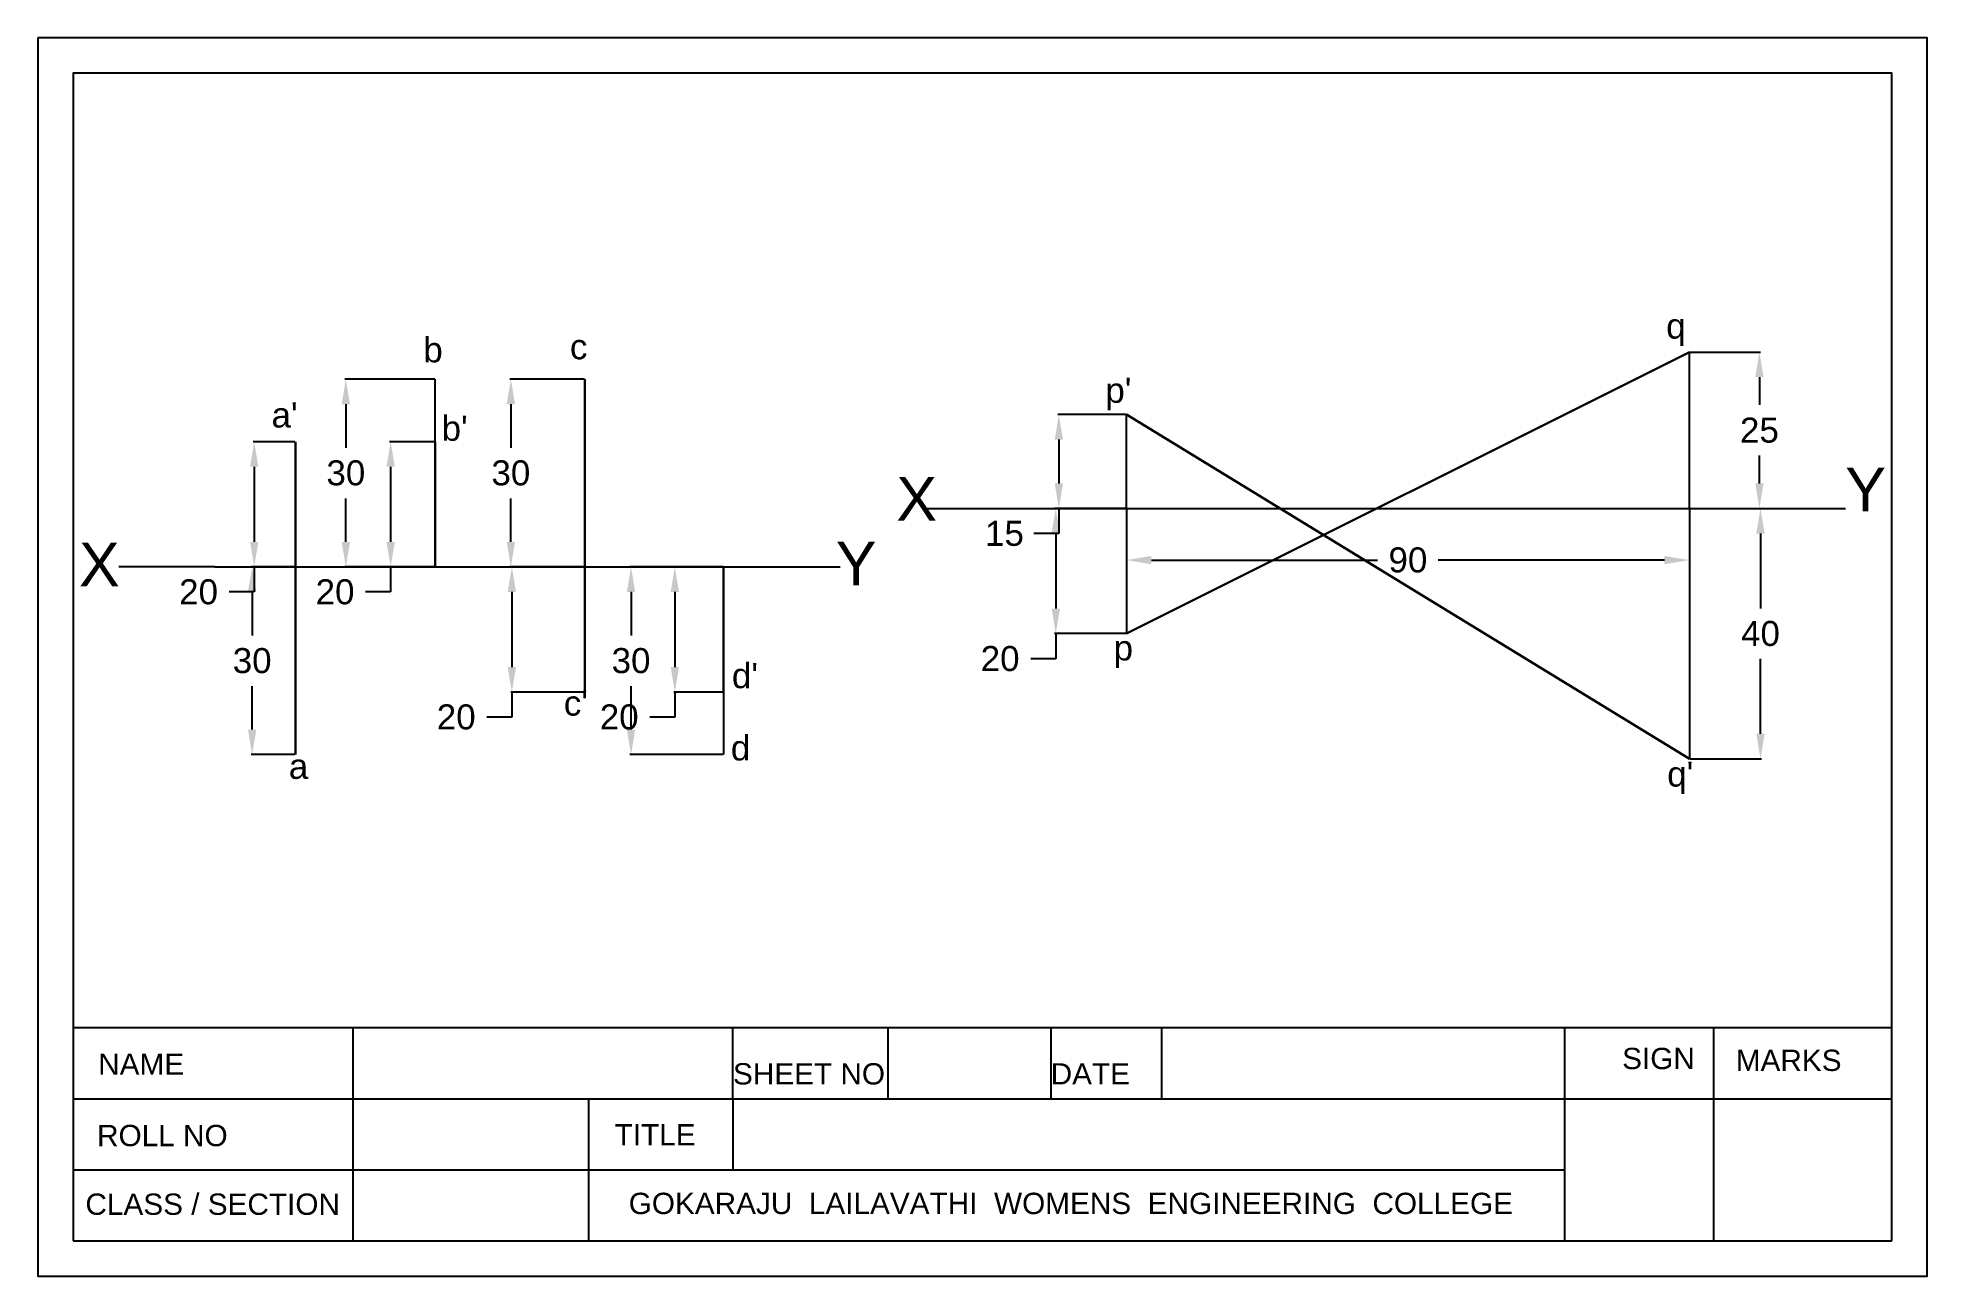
# Model space of a CAD drawing. Header units: millimetres. Extents: x 0 to 266, y 0 to 174.
import ezdxf

# ---------------------------------------------------------------- set-up
doc = ezdxf.new("R2010")
doc.units = ezdxf.units.MM
doc.header["$MEASUREMENT"] = 0
doc.styles.get("Standard").update_dxf_attribs({"font": 'arial.ttf'})
doc.dimstyles.get("Standard").update_dxf_attribs({"dimtxt": 4, "dimasz": 4, "dimexe": 0.18, "dimexo": 0.0625, "dimgap": 2, "dimtad": 0, "dimtih": 1, "dimtoh": 1, "dimdec": 0, "dimzin": 0, "dimdsep": 46, "dimtxsty": 'Standard', "dimcen": 0.09, "dimadec": 0, "dimazin": 0, "dimtfac": 1, "dimtdec": 0, "dimtofl": 0, "dimtmove": 0, "dimatfit": 3, "dimfxl": 1, "dimtolj": 1, "dimtzin": 0, "dimarcsym": 0})

# ---------------------------------------------------------------- blocks, each defined once
blk = doc.blocks.new('*D14')
at = {"color": 0, "lineweight": -2, "transparency": 16777216}
for p, q in [((36.23, 117.51), (30.33, 117.51)), ((30.49, 113.99), (30.49, 103.41)), ((36.23, 99.89), (30.33, 99.89)), ((30.49, 99.89), (30.49, 96.36)), ((30.49, 96.36), (26.96, 96.36))]:
    blk.add_line(p, q, dxfattribs=at)
at = {"color": 0, "transparency": 16777216}
for points in [[(29.9, 113.99), (31.07, 113.99), (30.49, 117.51)], [(29.9, 103.41), (31.07, 103.41), (30.49, 99.89)]]:
    blk.add_solid(points, dxfattribs=at)
at = {"layer": 'Defpoints', "color": 0, "transparency": 16777216}
for p in [(36.29, 117.51), (30.49, 99.89), (36.29, 99.89)]:
    blk.add_point(p, dxfattribs=at)
at = {"color": 0, "transparency": 16777216, "insert": (22.65, 96.36), "char_height": 3.525, "attachment_point": 5}
blk.add_mtext('\\A1;20', dxfattribs=at)
blk = doc.blocks.new('*D15')
at = {"color": 0, "lineweight": -2, "transparency": 16777216}
for p, q in [((36.23, 99.89), (30.04, 99.89)), ((30.2, 96.36), (30.2, 90.23)), ((30.2, 76.98), (30.2, 83.11)), ((36.23, 73.45), (30.04, 73.45))]:
    blk.add_line(p, q, dxfattribs=at)
at = {"color": 0, "transparency": 16777216}
for points in [[(29.61, 96.36), (30.79, 96.36), (30.2, 99.89)], [(29.61, 76.98), (30.79, 76.98), (30.2, 73.45)]]:
    blk.add_solid(points, dxfattribs=at)
at = {"layer": 'Defpoints', "color": 0, "transparency": 16777216}
for p in [(36.29, 99.89), (30.2, 73.45), (36.29, 73.45)]:
    blk.add_point(p, dxfattribs=at)
at = {"color": 0, "transparency": 16777216, "insert": (30.2, 86.67), "char_height": 3.525, "attachment_point": 5}
blk.add_mtext('\\A1;30', dxfattribs=at)
blk = doc.blocks.new('*D16')
at = {"color": 0, "lineweight": -2, "transparency": 16777216}
for p, q in [((55.92, 126.33), (43.24, 126.33)), ((43.4, 122.8), (43.4, 116.67)), ((43.4, 103.41), (43.4, 109.54)), ((55.92, 99.89), (43.24, 99.89))]:
    blk.add_line(p, q, dxfattribs=at)
at = {"color": 0, "transparency": 16777216}
for points in [[(42.81, 122.8), (43.99, 122.8), (43.4, 126.33)], [(42.81, 103.41), (43.99, 103.41), (43.4, 99.89)]]:
    blk.add_solid(points, dxfattribs=at)
at = {"layer": 'Defpoints', "color": 0, "transparency": 16777216}
for p in [(55.97, 126.33), (43.4, 99.89), (55.97, 99.89)]:
    blk.add_point(p, dxfattribs=at)
at = {"color": 0, "transparency": 16777216, "insert": (43.4, 113.11), "char_height": 3.525, "attachment_point": 5}
blk.add_mtext('\\A1;30', dxfattribs=at)
blk = doc.blocks.new('*D17')
at = {"color": 0, "lineweight": -2, "transparency": 16777216}
for p, q in [((55.92, 117.51), (49.56, 117.51)), ((49.71, 113.99), (49.71, 103.41)), ((55.92, 99.89), (49.56, 99.89)), ((49.71, 99.89), (49.71, 96.36)), ((49.71, 96.36), (46.19, 96.36))]:
    blk.add_line(p, q, dxfattribs=at)
at = {"color": 0, "transparency": 16777216}
for points in [[(49.13, 113.99), (50.3, 113.99), (49.71, 117.51)], [(49.13, 103.41), (50.3, 103.41), (49.71, 99.89)]]:
    blk.add_solid(points, dxfattribs=at)
at = {"layer": 'Defpoints', "color": 0, "transparency": 16777216}
for p in [(55.97, 117.51), (49.71, 99.89), (55.97, 99.89)]:
    blk.add_point(p, dxfattribs=at)
at = {"color": 0, "transparency": 16777216, "insert": (41.88, 96.36), "char_height": 3.525, "attachment_point": 5}
blk.add_mtext('\\A1;20', dxfattribs=at)
blk = doc.blocks.new('*D18')
at = {"color": 0, "lineweight": -2, "transparency": 16777216}
for p, q in [((77.04, 126.33), (66.49, 126.33)), ((66.65, 122.8), (66.65, 116.67)), ((66.65, 103.41), (66.65, 109.54)), ((77.04, 99.89), (66.49, 99.89))]:
    blk.add_line(p, q, dxfattribs=at)
at = {"color": 0, "transparency": 16777216}
for points in [[(66.06, 122.8), (67.23, 122.8), (66.65, 126.33)], [(66.06, 103.41), (67.23, 103.41), (66.65, 99.89)]]:
    blk.add_solid(points, dxfattribs=at)
at = {"layer": 'Defpoints', "color": 0, "transparency": 16777216}
for p in [(77.09, 126.33), (66.65, 99.89), (77.09, 99.89)]:
    blk.add_point(p, dxfattribs=at)
at = {"color": 0, "transparency": 16777216, "insert": (66.65, 113.11), "char_height": 3.525, "attachment_point": 5}
blk.add_mtext('\\A1;30', dxfattribs=at)
blk = doc.blocks.new('*D19')
at = {"color": 0, "lineweight": -2, "transparency": 16777216}
for p, q in [((77.04, 99.89), (66.63, 99.89)), ((66.79, 96.36), (66.79, 85.79)), ((77.04, 82.26), (66.63, 82.26)), ((66.79, 82.26), (66.79, 78.74)), ((66.79, 78.74), (63.27, 78.74))]:
    blk.add_line(p, q, dxfattribs=at)
at = {"color": 0, "transparency": 16777216}
for points in [[(66.2, 96.36), (67.38, 96.36), (66.79, 99.89)], [(66.2, 85.79), (67.38, 85.79), (66.79, 82.26)]]:
    blk.add_solid(points, dxfattribs=at)
at = {"layer": 'Defpoints', "color": 0, "transparency": 16777216}
for p in [(77.09, 99.89), (66.79, 82.26), (77.09, 82.26)]:
    blk.add_point(p, dxfattribs=at)
at = {"color": 0, "transparency": 16777216, "insert": (58.95, 78.74), "char_height": 3.525, "attachment_point": 5}
blk.add_mtext('\\A1;20', dxfattribs=at)
blk = doc.blocks.new('*D20')
at = {"color": 0, "lineweight": -2, "transparency": 16777216}
for p, q in [((96.55, 99.89), (83.42, 99.89)), ((83.58, 96.36), (83.58, 90.23)), ((83.58, 76.98), (83.58, 83.11)), ((96.55, 73.45), (83.42, 73.45))]:
    blk.add_line(p, q, dxfattribs=at)
at = {"color": 0, "transparency": 16777216}
for points in [[(82.99, 96.36), (84.17, 96.36), (83.58, 99.89)], [(82.99, 76.98), (84.17, 76.98), (83.58, 73.45)]]:
    blk.add_solid(points, dxfattribs=at)
at = {"layer": 'Defpoints', "color": 0, "transparency": 16777216}
for p in [(96.61, 99.89), (83.58, 73.45), (96.61, 73.45)]:
    blk.add_point(p, dxfattribs=at)
at = {"color": 0, "transparency": 16777216, "insert": (83.58, 86.67), "char_height": 3.525, "attachment_point": 5}
blk.add_mtext('\\A1;30', dxfattribs=at)
blk = doc.blocks.new('*D21')
at = {"color": 0, "lineweight": -2, "transparency": 16777216}
for p, q in [((96.55, 99.89), (89.59, 99.89)), ((89.75, 96.36), (89.75, 85.79)), ((96.55, 82.26), (89.59, 82.26)), ((89.75, 82.26), (89.75, 78.74)), ((89.75, 78.74), (86.23, 78.74))]:
    blk.add_line(p, q, dxfattribs=at)
at = {"color": 0, "transparency": 16777216}
for points in [[(89.16, 96.36), (90.34, 96.36), (89.75, 99.89)], [(89.16, 85.79), (90.34, 85.79), (89.75, 82.26)]]:
    blk.add_solid(points, dxfattribs=at)
at = {"layer": 'Defpoints', "color": 0, "transparency": 16777216}
for p in [(96.61, 99.89), (89.75, 82.26), (96.61, 82.26)]:
    blk.add_point(p, dxfattribs=at)
at = {"color": 0, "transparency": 16777216, "insert": (81.91, 78.74), "char_height": 3.525, "attachment_point": 5}
blk.add_mtext('\\A1;20', dxfattribs=at)
blk = doc.blocks.new('*D22')
at = {"color": 0, "lineweight": -2, "transparency": 16777216}
for p, q in [((153.32, 121.33), (143.7, 121.33)), ((143.85, 117.81), (143.85, 111.64)), ((153.32, 108.11), (143.7, 108.11)), ((143.85, 108.11), (143.85, 104.59)), ((143.85, 104.59), (140.33, 104.59))]:
    blk.add_line(p, q, dxfattribs=at)
at = {"color": 0, "transparency": 16777216}
for points in [[(143.27, 117.81), (144.44, 117.81), (143.85, 121.33)], [(143.27, 111.64), (144.44, 111.64), (143.85, 108.11)]]:
    blk.add_solid(points, dxfattribs=at)
at = {"layer": 'Defpoints', "color": 0, "transparency": 16777216}
for p in [(153.37, 121.33), (143.85, 108.11), (153.37, 108.11)]:
    blk.add_point(p, dxfattribs=at)
at = {"color": 0, "transparency": 16777216, "insert": (136.19, 104.59), "char_height": 3.525, "attachment_point": 5}
blk.add_mtext('\\A1;15', dxfattribs=at)
blk = doc.blocks.new('*D23')
at = {"color": 0, "lineweight": -2, "transparency": 16777216}
for p, q in [((153.32, 108.11), (143.26, 108.11)), ((143.42, 104.59), (143.42, 94.01)), ((153.32, 90.49), (143.26, 90.49)), ((143.42, 90.49), (143.42, 86.96)), ((143.42, 86.96), (139.89, 86.96))]:
    blk.add_line(p, q, dxfattribs=at)
at = {"color": 0, "transparency": 16777216}
for points in [[(142.83, 104.59), (144, 104.59), (143.42, 108.11)], [(142.83, 94.01), (144, 94.01), (143.42, 90.49)]]:
    blk.add_solid(points, dxfattribs=at)
at = {"layer": 'Defpoints', "color": 0, "transparency": 16777216}
for p in [(153.37, 108.11), (143.42, 90.49), (153.37, 90.49)]:
    blk.add_point(p, dxfattribs=at)
at = {"color": 0, "transparency": 16777216, "insert": (135.58, 86.96), "char_height": 3.525, "attachment_point": 5}
blk.add_mtext('\\A1;20', dxfattribs=at)
blk = doc.blocks.new('*D24')
at = {"color": 0, "lineweight": -2, "transparency": 16777216}
for p, q in [((232.74, 130.14), (242.71, 130.14)), ((242.55, 126.62), (242.55, 122.69)), ((242.55, 111.64), (242.55, 115.57)), ((232.74, 108.11), (242.71, 108.11))]:
    blk.add_line(p, q, dxfattribs=at)
at = {"color": 0, "transparency": 16777216}
for points in [[(241.97, 126.62), (243.14, 126.62), (242.55, 130.14)], [(241.97, 111.64), (243.14, 111.64), (242.55, 108.11)]]:
    blk.add_solid(points, dxfattribs=at)
at = {"layer": 'Defpoints', "color": 0, "transparency": 16777216}
for p in [(232.69, 130.14), (232.69, 108.11), (242.55, 108.11)]:
    blk.add_point(p, dxfattribs=at)
at = {"color": 0, "transparency": 16777216, "insert": (242.55, 119.13), "char_height": 3.525, "attachment_point": 5}
blk.add_mtext('\\A1;25', dxfattribs=at)
blk = doc.blocks.new('*D25')
at = {"color": 0, "lineweight": -2, "transparency": 16777216}
for p, q in [((232.74, 108.11), (242.86, 108.11)), ((242.7, 104.59), (242.7, 94.05)), ((242.7, 76.39), (242.7, 86.92)), ((232.74, 72.86), (242.86, 72.86))]:
    blk.add_line(p, q, dxfattribs=at)
at = {"color": 0, "transparency": 16777216}
for points in [[(242.11, 104.59), (243.29, 104.59), (242.7, 108.11)], [(242.11, 76.39), (243.29, 76.39), (242.7, 72.86)]]:
    blk.add_solid(points, dxfattribs=at)
at = {"layer": 'Defpoints', "color": 0, "transparency": 16777216}
for p in [(232.69, 108.11), (232.69, 72.86), (242.7, 72.86)]:
    blk.add_point(p, dxfattribs=at)
at = {"color": 0, "transparency": 16777216, "insert": (242.7, 90.49), "char_height": 3.525, "attachment_point": 5}
blk.add_mtext('\\A1;40', dxfattribs=at)
blk = doc.blocks.new('*D26')
at = {"color": 0, "lineweight": -2, "transparency": 16777216}
for p, q in [((153.37, 108.06), (153.37, 100.69)), ((232.69, 108.06), (232.69, 100.69)), ((156.9, 100.85), (188.75, 100.85)), ((229.16, 100.85), (197.31, 100.85))]:
    blk.add_line(p, q, dxfattribs=at)
at = {"color": 0, "transparency": 16777216}
for points in [[(156.9, 101.43), (156.9, 100.26), (153.37, 100.85)], [(229.16, 101.43), (229.16, 100.26), (232.69, 100.85)]]:
    blk.add_solid(points, dxfattribs=at)
at = {"layer": 'Defpoints', "color": 0, "transparency": 16777216}
for p in [(153.37, 108.11), (232.69, 108.11), (232.69, 100.85)]:
    blk.add_point(p, dxfattribs=at)
at = {"color": 0, "transparency": 16777216, "insert": (193.03, 100.85), "char_height": 3.525, "attachment_point": 5}
blk.add_mtext('\\A1;90', dxfattribs=at)
blk = doc.blocks.new('GOKARAJU3')
for p, q in [((5, 169.4), (5, 5)), ((261.19, 169.4), (5, 169.4)), ((261.19, 5), (261.19, 169.4)), ((5, 35), (261.19, 35)), ((44.39, 35), (44.39, 5)), ((97.94, 25), (97.94, 35)), ((119.76, 35), (119.76, 25)), ((142.7, 35), (142.7, 25)), ((158.32, 35), (158.32, 25)), ((215.08, 35), (215.08, 5)), ((236.07, 35), (236.07, 5)), ((5, 25), (261.19, 25)), ((77.59, 25), (77.59, 5)), ((97.94, 25), (97.94, 15)), ((5, 15), (215.08, 15)), ((5, 5), (261.19, 5))]:
    blk.add_line(p, q)
blk.add_lwpolyline([(0, 174.4), (0, 0), (266.19, 0), (266.19, 174.4)], close=True)
at = {"char_height": 3}
for s, width, insert, attachment_point in [('SIGN', 10.7612, (223.21, 32.16), 1), ('MARKS', 16.273, (239.22, 31.9), 1), ('NAME', 15.9424, (8.51, 31.36), 1), ('SHEET NO', 21.0026, (97.94, 30), 1), ('DATE', 14.9315, (142.7, 30), 1), ('ROLL NO', 20.6744, (8.35, 21.31), 1), ('TITLE', 14.1732, (81.27, 21.41), 1), ('CLASS / SECTION', 35.77, (6.71, 11.64), 1), ('GOKARAJU  LAILAVATHI  WOMENS  ENGINEERING  COLLEGE', 147.5066, (145.54, 10.23), 5)]:
    blk.add_mtext_dynamic_manual_height_columns(s, width=width, gutter_width=15, heights=[0], dxfattribs=dict(at, insert=insert, attachment_point=attachment_point))

msp = doc.modelspace()

# ---------------------------------------------------------------- linework, layer by layer
at = {"lineweight": 30}
for p, q in [((153.37, 90.49), (232.69, 130.14)), ((77.09, 99.89), (77.09, 126.33)), ((153.37, 121.33), (232.69, 72.86)), ((36.29, 99.89), (36.29, 117.51)), ((55.97, 99.89), (55.97, 117.51)), ((36.29, 99.89), (36.29, 73.45)), ((77.09, 99.89), (77.09, 82.26)), ((96.61, 99.89), (96.61, 82.26))]:
    msp.add_line(p, q, dxfattribs=at)
for p, q in [((232.69, 108.11), (232.69, 130.14)), ((55.97, 99.89), (55.97, 126.33)), ((153.37, 108.11), (153.37, 121.33)), ((125.15, 108.11), (254.69, 108.11)), ((153.37, 108.11), (153.37, 90.49)), ((232.69, 108.11), (232.69, 72.86)), ((24.94, 99.89), (11.4, 99.89)), ((24.94, 99.89), (113.06, 99.89)), ((96.61, 99.89), (96.61, 73.45))]:
    msp.add_line(p, q)
at = {"lineweight": 25}
msp.add_line((153.37, 108.11), (232.69, 108.11), dxfattribs=at)
at = {"linetype": 'Continuous'}
msp.add_lwpolyline([(5, 35), (261.19, 35), (261.19, 169.4), (5, 169.4)], close=True, dxfattribs=at)

# ---------------------------------------------------------------- block references
msp.add_blockref('GOKARAJU3', (0, 0))

# ---------------------------------------------------------------- texts
for s, height, p in [('q', 3.53, (229.42, 132.04)), ('b', 3.53, (54.31, 128.7)), ('c', 3.53, (74.97, 129.13)), ("p'", 3.525, (150.4, 123)), ("a'", 3.525, (32.93, 119.52)), ("b'", 3.525, (56.89, 117.65)), ('X', 6.17, (120.95, 106.39)), ('Y', 6.17, (254.64, 107.7)), ('X', 6.17, (5.8, 97.15)), ('Y', 6.17, (112.42, 97.29)), ('p', 3.53, (151.56, 86.72)), ("d'", 3.525, (97.79, 82.81)), ("c'", 3.525, (74.11, 78.94)), ('d', 3.53, (97.64, 72.63)), ('a', 3.53, (35.36, 70.04)), ("q'", 3.525, (229.56, 68.95))]:
    msp.add_text(s, height=height).set_placement(p)

# ---------------------------------------------------------------- dimensions: what is measured, and where the dimension line sits
for base, p1, p2, picture, middle in [((242.55, 108.11), (232.69, 130.14), (232.69, 108.11), '*D24', (242.55, 119.13)), ((43.4, 99.89), (55.97, 126.33), (55.97, 99.89), '*D16', (43.4, 113.11)), ((66.65, 99.89), (77.09, 126.33), (77.09, 99.89), '*D18', (66.65, 113.11)), ((143.85, 108.11), (153.37, 121.33), (153.37, 108.11), '*D22', (136.19, 104.59)), ((30.49, 99.89), (36.29, 117.51), (36.29, 99.89), '*D14', (22.65, 96.36)), ((49.71, 99.89), (55.97, 117.51), (55.97, 99.89), '*D17', (41.88, 96.36)), ((143.42, 90.49), (153.37, 108.11), (153.37, 90.49), '*D23', (135.58, 86.96)), ((242.7, 72.86), (232.69, 108.11), (232.69, 72.86), '*D25', (242.7, 90.49)), ((30.2, 73.45), (36.29, 99.89), (36.29, 73.45), '*D15', (30.2, 86.67)), ((66.79, 82.26), (77.09, 99.89), (77.09, 82.26), '*D19', (58.95, 78.74)), ((89.75, 82.26), (96.61, 99.89), (96.61, 82.26), '*D21', (81.91, 78.74)), ((83.58, 73.45), (96.61, 99.89), (96.61, 73.45), '*D20', (83.58, 86.67))]:
    dim = msp.add_linear_dim(base=base, p1=p1, p2=p2, angle=90, dimstyle='Standard', override={"dimscale": 0.881271, "dimlfac": 1.134725})
    dim.commit()
    dim.dimension.update_dxf_attribs({"geometry": picture, "text_midpoint": middle})
dim = msp.add_linear_dim(base=(232.69, 100.85), p1=(153.37, 108.11), p2=(232.69, 108.11), dimstyle='Standard', override={"dimscale": 0.881271, "dimlfac": 1.134725})
dim.commit()
dim.dimension.update_dxf_attribs({"geometry": '*D26', "text_midpoint": (193.03, 100.85)})

doc.saveas('drawing.dxf')
